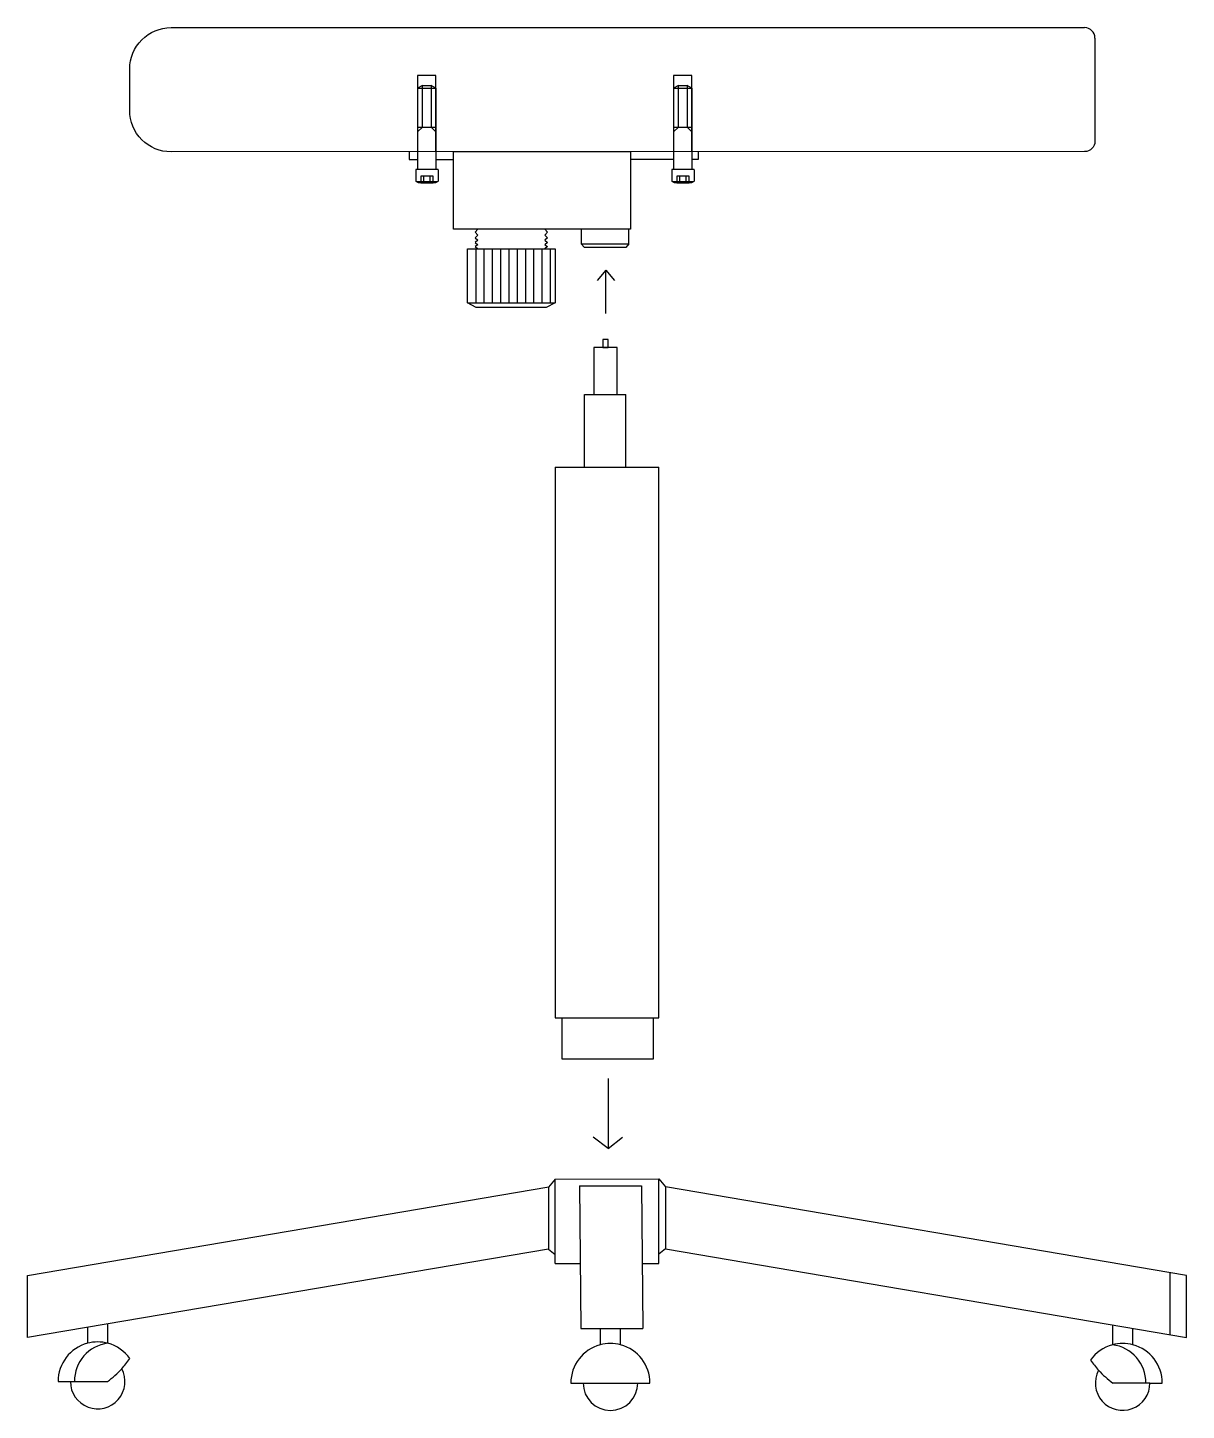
# Model space of a CAD drawing. Header units: millimetres. Extents: x 1873 to 2454, y 965 to 1388.
# Drawn here: x 1873.3 to 1929.2, y 1180.9 to 1247.7 of the extents above; entities that cross this region are included whole.
import ezdxf

# ---------------------------------------------------------------- set-up
doc = ezdxf.new("R2010")
doc.units = ezdxf.units.MM
doc.linetypes.add('ACAD_ISO04W100', pattern=[30, 24, -3, 0, -3])

msp = doc.modelspace()

# ---------------------------------------------------------------- linework, layer by layer
at = {"color": 0, "linetype": 'Continuous'}
for p, q in [((1892.097, 1244.819), (1892.097, 1240.891)), ((1892.326, 1244.941), (1892.755, 1244.941)), ((1904.467, 1244.819), (1904.467, 1240.891)), ((1904.697, 1244.941), (1905.126, 1244.941)), ((1892.097, 1242.933), (1892.983, 1242.933)), ((1904.467, 1242.933), (1905.353, 1242.933))]:
    msp.add_line(p, q, dxfattribs=at)
for p, q in [((1892.983, 1241.369), (1893.822, 1241.369)), ((1904.467, 1241.372), (1902.379, 1241.372)), ((1900.159, 1237.12), (1900.002, 1237.291)), ((1902.31, 1237.291), (1902.153, 1237.12)), ((1894.903, 1237.059), (1894.903, 1234.455)), ((1895.303, 1237.059), (1895.303, 1234.455)), ((1895.703, 1237.059), (1895.703, 1234.455)), ((1896.103, 1237.059), (1896.103, 1234.455)), ((1896.503, 1237.059), (1896.503, 1234.455)), ((1896.903, 1237.059), (1896.903, 1234.455)), ((1897.303, 1237.059), (1897.303, 1234.455)), ((1897.703, 1237.059), (1897.703, 1234.455)), ((1898.103, 1237.059), (1898.103, 1234.455)), ((1898.503, 1237.059), (1898.503, 1234.455)), ((1902.153, 1237.12), (1900.159, 1237.12)), ((1901.189, 1236.02), (1900.765, 1235.526)), ((1901.189, 1233.925), (1901.189, 1236.02)), ((1901.189, 1236.02), (1901.611, 1235.526)), ((1900.159, 1230.02), (1902.153, 1230.02)), ((1900.159, 1226.499), (1900.159, 1230.02)), ((1902.159, 1226.499), (1902.153, 1230.02)), ((1898.747, 1226.499), (1898.747, 1199.893)), ((1898.747, 1226.499), (1903.747, 1226.499)), ((1903.747, 1199.893), (1903.747, 1226.499)), ((1898.747, 1199.893), (1903.747, 1199.893)), ((1901.311, 1196.975), (1901.311, 1193.592)), ((1901.311, 1193.592), (1900.585, 1194.136)), ((1901.311, 1193.592), (1901.994, 1194.136)), ((1898.747, 1192.104), (1898.42, 1191.716)), ((1898.747, 1192.104), (1903.747, 1192.119)), ((1898.747, 1188.035), (1898.747, 1192.104)), ((1903.747, 1192.119), (1904.074, 1191.731)), ((1903.747, 1188.035), (1903.747, 1192.119)), ((1898.42, 1191.716), (1898.42, 1188.716)), ((1899.913, 1191.786), (1899.975, 1184.891)), ((1899.913, 1191.786), (1902.913, 1191.786)), ((1902.913, 1191.786), (1902.976, 1184.891)), ((1904.074, 1191.731), (1904.074, 1188.731)), ((1898.42, 1188.716), (1898.747, 1188.459)), ((1904.074, 1188.731), (1903.747, 1188.474)), ((1898.747, 1188.035), (1899.947, 1188.035)), ((1902.948, 1188.035), (1903.747, 1188.035)), ((1928.454, 1184.586), (1928.454, 1187.586)), ((1928.454, 1184.586), (1928.454, 1187.586)), ((1876.141, 1184.943), (1876.141, 1184.175)), ((1877.13, 1184.175), (1877.13, 1185.111)), ((1899.975, 1184.891), (1902.976, 1184.891)), ((1900.917, 1184.891), (1900.917, 1184.101)), ((1901.906, 1184.101), (1901.906, 1184.891)), ((1925.671, 1185.059), (1925.671, 1184.101)), ((1926.66, 1184.101), (1926.66, 1184.891)), ((1874.723, 1182.328), (1877.112, 1182.328)), ((1899.499, 1182.254), (1900.093, 1182.254)), ((1900.093, 1182.254), (1902.73, 1182.254)), ((1902.73, 1182.254), (1903.324, 1182.254)), ((1927.484, 1182.254), (1925.689, 1182.254)), ((1927.484, 1182.254), (1928.077, 1182.254))]:
    msp.add_line(p, q)
at = {"color": 0}
for p, q in [((1892.404, 1240.251), (1892.404, 1240.571)), ((1892.699, 1240.251), (1892.699, 1240.571)), ((1904.774, 1240.251), (1904.774, 1240.571)), ((1905.07, 1240.251), (1905.07, 1240.571))]:
    msp.add_line(p, q, dxfattribs=at)
msp.add_lwpolyline([(1924.825, 1247.243), (1924.825, 1242.254, -0.414145), (1924.325, 1241.754), (1880.183, 1241.743, -0.414286), (1878.182, 1243.743), (1878.182, 1245.743, -0.414214), (1880.182, 1247.743), (1924.325, 1247.743)], format="xyb")
for points in [[(1892.983, 1241.746), (1892.983, 1245.425), (1892.097, 1245.425), (1892.097, 1241.746)], [(1905.353, 1241.746), (1905.353, 1245.425), (1904.467, 1245.425), (1904.467, 1241.746)], [(1891.692, 1241.746), (1891.692, 1241.369), (1892.097, 1241.369)], [(1905.658, 1241.749), (1905.658, 1241.372), (1905.353, 1241.372)], [(1895.003, 1238.004), (1894.879, 1237.855), (1895.003, 1237.72), (1894.879, 1237.595), (1895.003, 1237.474), (1894.879, 1237.37), (1895.003, 1237.252), (1894.879, 1237.166), (1895.003, 1237.059)], [(1898.242, 1238.004), (1898.366, 1237.855), (1898.242, 1237.72), (1898.366, 1237.595), (1898.242, 1237.474), (1898.366, 1237.37), (1898.242, 1237.252), (1898.366, 1237.166), (1898.242, 1237.059)], [(1894.503, 1234.455), (1894.503, 1237.059), (1898.742, 1237.059), (1898.742, 1234.455)], [(1898.42, 1188.716), (1873.252, 1184.452), (1873.252, 1187.452), (1898.435, 1191.733)], [(1904.074, 1188.731), (1929.242, 1184.452), (1929.242, 1187.452), (1904.074, 1191.731)]]:
    msp.add_lwpolyline(points)
at = {"linetype": 'ACAD_ISO04W100'}
for points in [[(1892.097, 1242.703), (1892.326, 1242.933), (1892.326, 1244.941), (1892.097, 1244.819), (1892.983, 1244.819), (1892.983, 1240.891)], [(1892.983, 1244.819), (1892.755, 1244.941), (1892.755, 1242.933), (1892.983, 1242.706)], [(1904.467, 1242.703), (1904.697, 1242.933), (1904.697, 1244.941), (1904.467, 1244.819), (1905.353, 1244.819), (1905.353, 1240.891)], [(1905.353, 1244.819), (1905.126, 1244.941), (1905.126, 1242.933), (1905.353, 1242.706)]]:
    msp.add_lwpolyline(points, dxfattribs=at)
for points in [[(1893.822, 1241.747), (1902.379, 1241.753), (1902.379, 1238.004), (1893.822, 1238.004)], [(1900.002, 1238.004), (1900.002, 1237.291), (1902.31, 1237.291), (1902.31, 1238.004)], [(1894.503, 1234.455), (1898.742, 1234.455), (1898.315, 1234.218), (1894.93, 1234.218)], [(1901.048, 1232.282), (1901.302, 1232.282), (1901.302, 1232.679), (1901.048, 1232.679)], [(1900.611, 1230.02), (1901.742, 1230.02), (1901.742, 1232.282), (1900.611, 1232.282)], [(1899.083, 1199.893), (1903.483, 1199.893), (1903.483, 1197.91), (1899.083, 1197.91)]]:
    msp.add_lwpolyline(points, close=True)
at = {"color": 0, "linetype": 'Continuous'}
for points in [[(1893.069, 1240.315, 0.414214), (1893.099, 1240.345), (1893.099, 1240.861, 0.414214), (1893.069, 1240.891), (1892.032, 1240.891, 0.414214), (1892.002, 1240.861), (1892.002, 1240.345, 0.414214), (1892.032, 1240.315), (1893.069, 1240.315), (1892.979, 1240.254, -0.154149), (1892.966, 1240.251), (1892.137, 1240.251, -0.116167), (1892.124, 1240.254), (1892.024, 1240.316)], [(1905.439, 1240.315, 0.414214), (1905.469, 1240.345), (1905.469, 1240.861, 0.414214), (1905.439, 1240.891), (1904.402, 1240.891, 0.414214), (1904.372, 1240.861), (1904.372, 1240.345, 0.414214), (1904.402, 1240.315), (1905.439, 1240.315), (1905.35, 1240.254, -0.154149), (1905.336, 1240.251), (1904.507, 1240.251, -0.116167), (1904.494, 1240.254), (1904.394, 1240.316)]]:
    msp.add_lwpolyline(points, format="xyb", dxfattribs=at)
at = {"color": 0}
for points in [[(1892.256, 1240.571), (1892.256, 1240.251), (1892.847, 1240.251), (1892.847, 1240.571)], [(1904.626, 1240.571), (1904.626, 1240.251), (1905.217, 1240.251), (1905.217, 1240.571)]]:
    msp.add_lwpolyline(points, close=True, dxfattribs=at)
for centre, radius, start, end in [((1924.325, 1247.243), 0.5, 0, 90), ((1876.635, 1182.328), 1.912, 104.98823, 180), ((1877.345, 1182.356), 1.831, 96.75194, 180.90336), ((1876.635, 1182.328), 1.912, 75.01177, 104.98823), ((1876.635, 1182.328), 1.912, 35.44899, 75.01177), ((1901.412, 1182.254), 1.912, 104.98823, 180), ((1901.412, 1182.254), 1.912, 75.01177, 104.98823), ((1901.412, 1182.254), 1.912, 0, 75.01177), ((1926.165, 1182.254), 1.912, 104.98823, 144.55101), ((1926.165, 1182.254), 1.912, 75.01177, 104.98823), ((1925.455, 1182.283), 1.831, 359.09664, 83.24806), ((1926.165, 1182.254), 1.912, 0, 75.01177), ((1874.164, 1186.283), 4.933, 317.46796, 324.76314), ((1928.637, 1186.209), 4.933, 215.23686, 222.53204), ((1876.635, 1182.328), 1.319, 180, 28.0642), ((1874.164, 1186.283), 4.933, 306.70088, 317.46796), ((1926.165, 1182.254), 1.319, 151.9358, 0), ((1928.637, 1186.209), 4.933, 222.53204, 233.29912), ((1901.412, 1182.254), 1.319, 180, 0)]:
    msp.add_arc(centre, radius, start, end)

doc.saveas('drawing.dxf')
